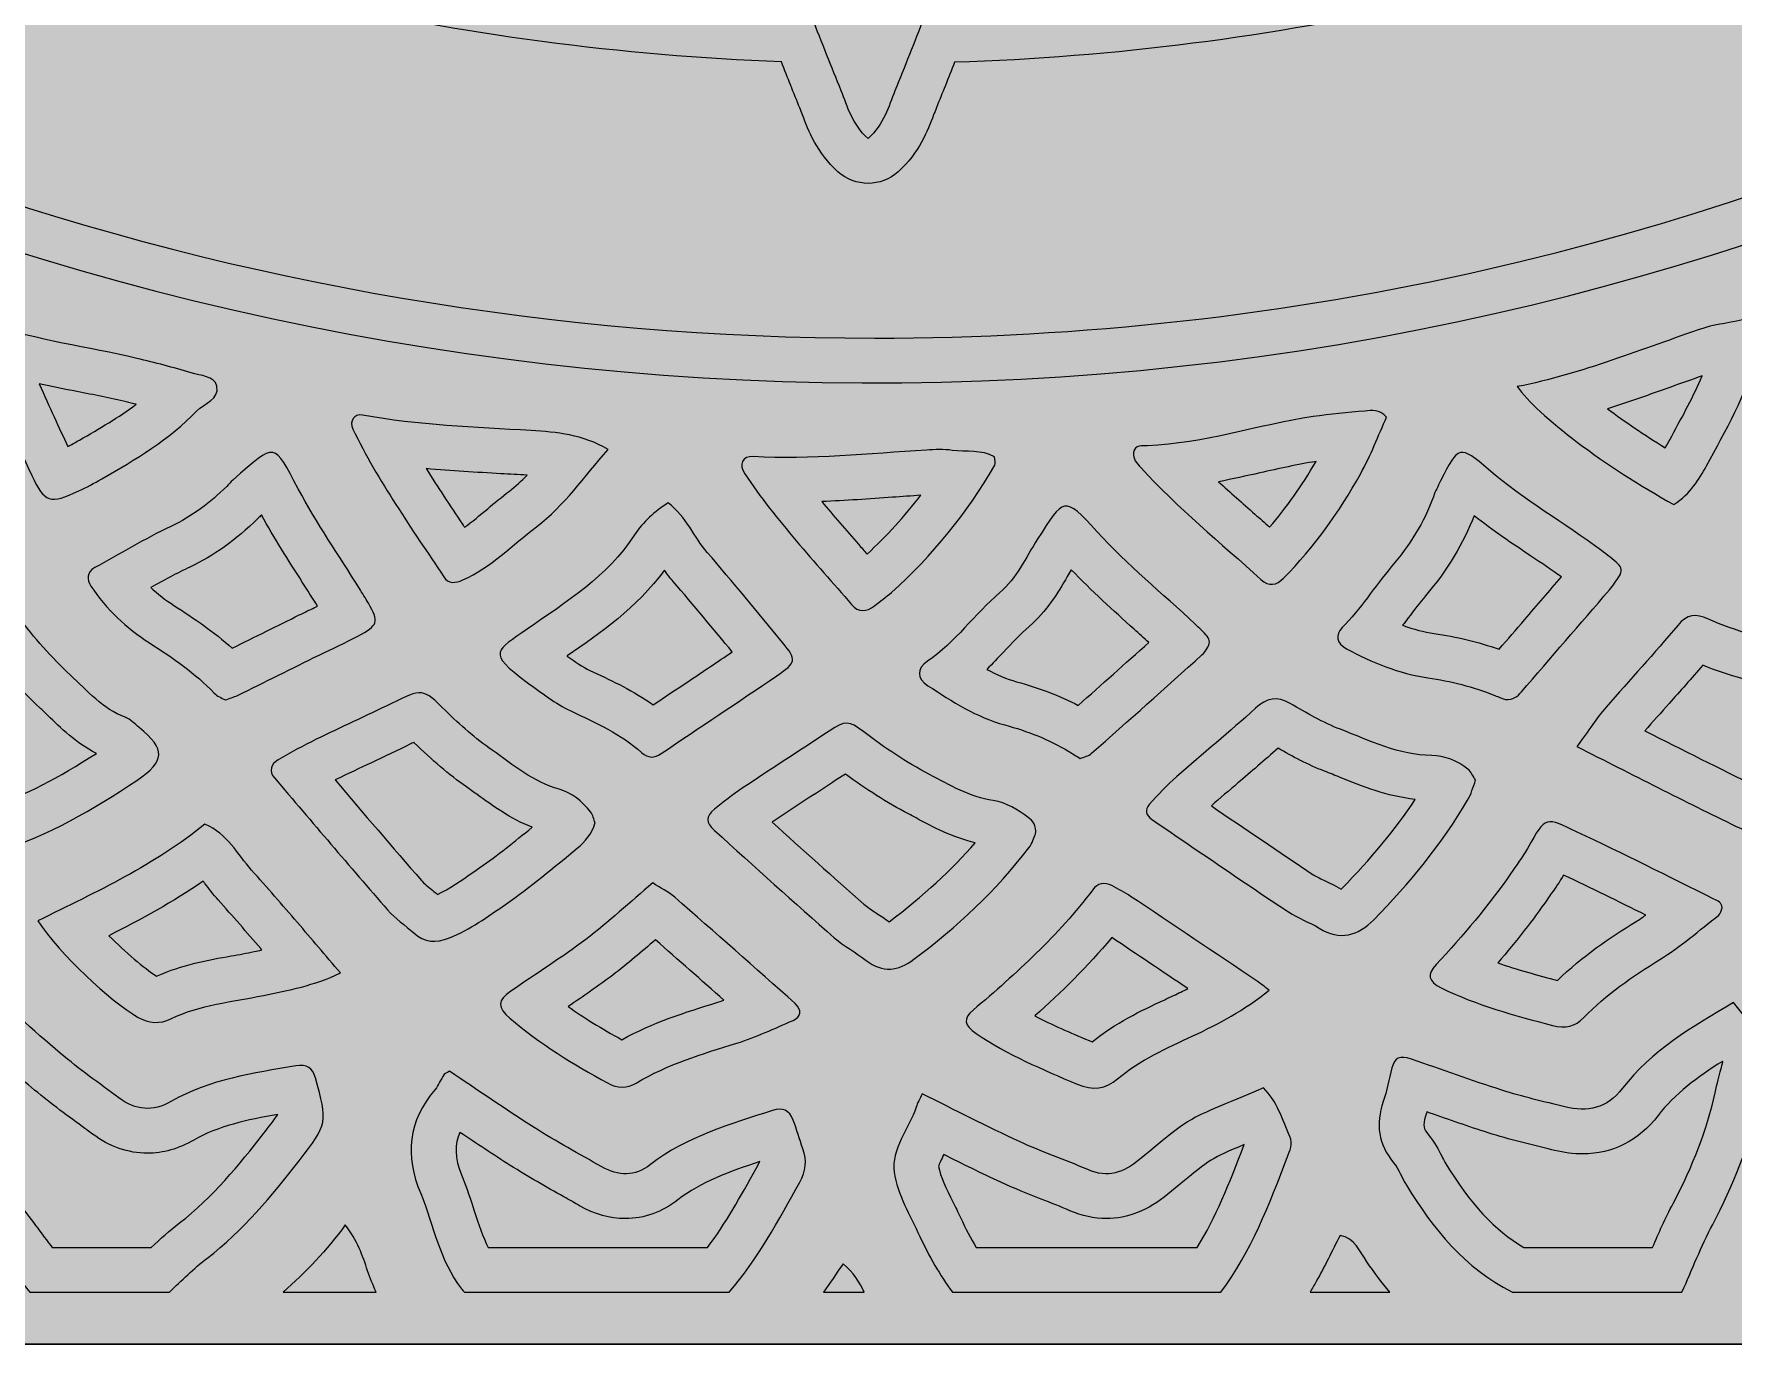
# Model space of a CAD drawing. Extents: x 140 to 2861, y -2860 to -140.
# Drawn here: x 1202 to 1809, y -2860 to -2392 of the extents above; entities that cross this region are included whole.
import ezdxf

# ---------------------------------------------------------------- set-up
doc = ezdxf.new("R2010")
doc.units = 0
doc.header["$MEASUREMENT"] = 0
doc.layers.add('Layer 1', color=7, linetype='Continuous')

# ---------------------------------------------------------------- blocks, each defined once
blk = doc.blocks.new('block 3')
at = {"layer": 'Layer 1', "lineweight": 0}
blk.add_lwpolyline([(140.32, -139.6), (140.32, -2859.85), (2860.58, -2859.85), (2860.58, -139.6), (140.32, -139.6)], dxfattribs=at)
for points, knots in [([(1721.31, -2475.94), (1650.1, -2492.19), (1576.59, -2500.42), (1502.82, -2500.42), (1275.74, -2500.42), (1053.46, -2423.1), (876.93, -2282.7), (747.66, -2179.87), (646.42, -2042.83), (583.05, -1885.2), (585.7, -1885.24), (588.33, -1885.26), (590.95, -1885.26), (617.95, -1885.26), (644.51, -1883.12), (669.9, -1878.88), (675.18, -1878.01), (680.42, -1877.09), (685.59, -1876.14), (692.52, -1891.82), (699.86, -1907.26), (707.5, -1922.18), (707.63, -1922.44), (707.76, -1922.7), (707.9, -1922.96), (699.09, -1938.69), (698.57, -1955.99), (706.48, -1973.45), (718.93, -2001.08), (733.65, -2027.64), (747.71, -2052.23), (767.43, -2086.76), (788.67, -2119.44), (814.5, -2157.91), (821.77, -2168.68), (829.03, -2179.4), (836.3, -2190.13), (839.34, -2194.61), (844.35, -2197.16), (849.55, -2197.16), (851.2, -2197.16), (852.87, -2196.9), (854.5, -2196.37), (861.28, -2194.17), (865.78, -2187.74), (865.54, -2180.62), (865.06, -2166.24), (861.95, -2153.6), (859.29, -2144.17), (857.96, -2139.46), (856.57, -2134.72), (855.14, -2129.94), (881.3, -2157.11), (909.28, -2182.57), (938.82, -2206.07), (956.91, -2220.45), (975.89, -2234.36), (995.3, -2247.44), (1002.96, -2261.61), (1012.87, -2279.29), (1024.11, -2296.31), (1024.37, -2296.71), (1024.64, -2297.12), (1024.9, -2297.53), (1028.35, -2302.86), (1033.56, -2310.91), (1045.09, -2315.48), (1047, -2316.24), (1049.01, -2316.61), (1050.99, -2316.61), (1054.94, -2316.61), (1058.83, -2315.15), (1061.84, -2312.37), (1066.36, -2308.2), (1068.09, -2301.8), (1066.29, -2295.92), (1065.62, -2293.73), (1064.97, -2291.62), (1064.34, -2289.57), (1079.4, -2297.86), (1094.69, -2305.72), (1110.06, -2313.08), (1170.4, -2341.94), (1234.14, -2364.18), (1299.51, -2379.2), (1355.25, -2392.01), (1412.38, -2399.57), (1469.48, -2401.7), (1471.75, -2407.46), (1473.91, -2412.89), (1476.03, -2418.12), (1476.38, -2418.96), (1476.7, -2419.83), (1477.04, -2420.7), (1479.19, -2426.37), (1482.15, -2434.14), (1489.71, -2440.99), (1492.76, -2443.75), (1496.61, -2445.13), (1500.45, -2445.13), (1504.3, -2445.13), (1508.14, -2443.75), (1511.19, -2440.99), (1518.76, -2434.14), (1521.71, -2426.37), (1523.87, -2420.7), (1524.2, -2419.83), (1524.52, -2418.96), (1524.89, -2418.08), (1526.97, -2412.93), (1529.11, -2407.57), (1531.36, -2401.87), (1588.39, -2400.06), (1645.11, -2392.79), (1700.1, -2380.25), (1760.8, -2366.4), (1820.45, -2345.97), (1877.38, -2319.51), (1897.35, -2310.23), (1917.18, -2300.1), (1936.67, -2289.24), (1936, -2291.39), (1935.32, -2293.61), (1934.61, -2295.92), (1932.81, -2301.8), (1934.54, -2308.2), (1939.06, -2312.37), (1942.07, -2315.15), (1945.96, -2316.61), (1949.91, -2316.61), (1951.9, -2316.61), (1953.9, -2316.24), (1955.81, -2315.48), (1967.34, -2310.91), (1972.55, -2302.85), (1976, -2297.53), (1976.27, -2297.12), (1976.53, -2296.71), (1976.79, -2296.32), (1988.21, -2279.02), (1998.02, -2261.51), (2006.23, -2246.28), (2016.71, -2239.15), (2026.97, -2231.86), (2036.76, -2224.59), (2075.52, -2195.82), (2112.12, -2163.88), (2145.94, -2129.35), (2144.44, -2134.33), (2143, -2139.28), (2141.6, -2144.19), (2138.95, -2153.59), (2135.84, -2166.23), (2135.36, -2180.62), (2135.13, -2187.74), (2139.63, -2194.17), (2146.41, -2196.37), (2148.04, -2196.9), (2149.71, -2197.16), (2151.35, -2197.16), (2156.56, -2197.16), (2161.57, -2194.61), (2164.6, -2190.13), (2164.6, -2190.13), (2165.47, -2188.85), (2165.47, -2188.85), (2172.45, -2178.55), (2179.42, -2168.25), (2186.42, -2157.88), (2212.24, -2119.44), (2233.47, -2086.76), (2253.19, -2052.24), (2267.25, -2027.64), (2281.97, -2001.08), (2294.41, -1973.48), (2301.54, -1957.75), (2301.81, -1942.06), (2295.31, -1927.57), (2304.32, -1911.02), (2312.84, -1894.12), (2320.75, -1877.12), (2324.15, -1877.72), (2327.57, -1878.31), (2331, -1878.88), (2356.39, -1883.12), (2382.96, -1885.26), (2409.96, -1885.26), (2414.72, -1885.26), (2419.54, -1885.19), (2424.4, -1885.06), (2407.98, -1923.97), (2388.93, -1962.09), (2367.62, -1998.67), (2226.81, -2240.41), (1991.24, -2414.37), (1721.31, -2475.94)], [0, 0, 0, 0, 1, 1, 1, 2, 2, 2, 3, 3, 3, 4, 4, 4, 5, 5, 5, 6, 6, 6, 7, 7, 7, 8, 8, 8, 9, 9, 9, 10, 10, 10, 11, 11, 11, 12, 12, 12, 13, 13, 13, 14, 14, 14, 15, 15, 15, 16, 16, 16, 17, 17, 17, 18, 18, 18, 19, 19, 19, 20, 20, 20, 21, 21, 21, 22, 22, 22, 23, 23, 23, 24, 24, 24, 25, 25, 25, 26, 26, 26, 27, 27, 27, 28, 28, 28, 29, 29, 29, 30, 30, 30, 31, 31, 31, 32, 32, 32, 33, 33, 33, 34, 34, 34, 35, 35, 35, 36, 36, 36, 37, 37, 37, 38, 38, 38, 39, 39, 39, 40, 40, 40, 41, 41, 41, 42, 42, 42, 43, 43, 43, 44, 44, 44, 45, 45, 45, 46, 46, 46, 47, 47, 47, 48, 48, 48, 49, 49, 49, 50, 50, 50, 51, 51, 51, 52, 52, 52, 53, 53, 53, 54, 54, 54, 55, 55, 55, 56, 56, 56, 57, 57, 57, 58, 58, 58, 59, 59, 59, 60, 60, 60, 61, 61, 61, 62, 62, 62, 63, 63, 63, 64, 64, 64, 65, 65, 65, 65]), ([(1217.8, -2519.5), (1223.95, -2520.71), (1229.75, -2521.85), (1235.51, -2523.22), (1236.61, -2523.48), (1237.79, -2523.77), (1239.02, -2524.07), (1232.77, -2528.7), (1225.86, -2532.78), (1218.77, -2536.83), (1217.17, -2537.75), (1215.78, -2538.51), (1214.53, -2539.16), (1211.35, -2532.34), (1208.05, -2525.08), (1204.34, -2516.77), (1208.86, -2517.75), (1213.36, -2518.63), (1217.8, -2519.5)], [0, 0, 0, 0, 1, 1, 1, 2, 2, 2, 3, 3, 3, 4, 4, 4, 5, 5, 5, 6, 6, 6, 6]), ([(1798.43, -2513.93), (1795.38, -2521.09), (1791.54, -2528.13), (1787.56, -2535.43), (1787.56, -2535.43), (1785.92, -2538.42), (1785.92, -2538.42), (1785.7, -2538.84), (1785.48, -2539.23), (1785.27, -2539.61), (1777.77, -2535), (1770.71, -2530.2), (1764.65, -2525.7), (1772.33, -2523.22), (1779.84, -2520.54), (1787.24, -2517.9), (1790.92, -2516.58), (1794.68, -2515.24), (1798.43, -2513.93)], [0, 0, 0, 0, 1, 1, 1, 2, 2, 2, 3, 3, 3, 4, 4, 4, 5, 5, 5, 6, 6, 6, 6]), ([(1378.63, -2549.4), (1376.59, -2551.5), (1374.51, -2553.42), (1372.33, -2555.08), (1369.59, -2557.17), (1367.04, -2559.31), (1364.57, -2561.37), (1361.75, -2563.73), (1359.01, -2566.02), (1356.28, -2567.99), (1356.05, -2567.65), (1355.82, -2567.3), (1355.59, -2566.96), (1351.08, -2560.21), (1346.7, -2553.66), (1342.6, -2547.07), (1351.61, -2547.88), (1360.54, -2548.37), (1369.31, -2548.86), (1372.42, -2549.04), (1375.52, -2549.21), (1378.63, -2549.4)], [0, 0, 0, 0, 1, 1, 1, 2, 2, 2, 3, 3, 3, 4, 4, 4, 5, 5, 5, 6, 6, 6, 7, 7, 7, 7]), ([(1640.38, -2548.59), (1647.32, -2547.03), (1653.91, -2545.56), (1660.48, -2544.51), (1655.37, -2553.27), (1649.9, -2561.04), (1643.92, -2567.99), (1642.14, -2566.4), (1640.37, -2564.83), (1638.61, -2563.29), (1634.2, -2559.38), (1629.88, -2555.56), (1625.7, -2551.73), (1630.68, -2550.76), (1635.56, -2549.67), (1640.38, -2548.59)], [0, 0, 0, 0, 1, 1, 1, 2, 2, 2, 3, 3, 3, 4, 4, 4, 5, 5, 5, 5]), ([(1519.28, -2556.59), (1513.48, -2564.11), (1507.06, -2571.13), (1500.09, -2577.59), (1499.06, -2576.42), (1498.05, -2575.25), (1497.04, -2574.1), (1492.52, -2568.93), (1488.12, -2563.9), (1483.91, -2558.83), (1492.46, -2558.5), (1500.91, -2557.89), (1509.16, -2557.3), (1512.54, -2557.05), (1515.91, -2556.81), (1519.28, -2556.59)], [0, 0, 0, 0, 1, 1, 1, 2, 2, 2, 3, 3, 3, 4, 4, 4, 5, 5, 5, 5]), ([(1252.44, -2595.92), (1249.42, -2593.96), (1246.66, -2591.84), (1244.17, -2589.56), (1248.91, -2586.91), (1253.51, -2584.42), (1258.18, -2582.23), (1266.69, -2578.23), (1274.41, -2572.71), (1282.5, -2564.86), (1282.92, -2564.45), (1283.33, -2564.03), (1283.73, -2563.6), (1288.32, -2571.96), (1293.4, -2579.89), (1298.34, -2587.58), (1300.15, -2590.41), (1302.01, -2593.31), (1303.81, -2596.18), (1303.45, -2596.35), (1303.1, -2596.52), (1302.74, -2596.69), (1300.9, -2597.57), (1299.07, -2598.44), (1297.26, -2599.34), (1293.33, -2601.27), (1289.41, -2603.22), (1285.49, -2605.16), (1281.42, -2607.17), (1277.35, -2609.19), (1273.27, -2611.2), (1266.7, -2605.28), (1259.66, -2600.57), (1252.44, -2595.92)], [0, 0, 0, 0, 1, 1, 1, 2, 2, 2, 3, 3, 3, 4, 4, 4, 5, 5, 5, 6, 6, 6, 7, 7, 7, 8, 8, 8, 9, 9, 9, 10, 10, 10, 11, 11, 11, 11]), ([(1725.89, -2611.6), (1718.45, -2608.97), (1710.65, -2607.07), (1702.65, -2605.94), (1699.08, -2605.43), (1695.38, -2604.48), (1691.43, -2603.03), (1692.1, -2602.15), (1692.77, -2601.28), (1693.42, -2600.41), (1695.55, -2597.61), (1697.56, -2594.95), (1699.62, -2592.5), (1707.53, -2583.12), (1713.2, -2573.74), (1716.95, -2563.88), (1723.64, -2569.17), (1730.55, -2573.81), (1737.28, -2578.32), (1741.05, -2580.84), (1744.68, -2583.27), (1748.18, -2585.76), (1743.8, -2590.85), (1739.41, -2595.94), (1735.01, -2601.03), (1731.97, -2604.55), (1728.93, -2608.07), (1725.89, -2611.6)], [0, 0, 0, 0, 1, 1, 1, 2, 2, 2, 3, 3, 3, 4, 4, 4, 5, 5, 5, 6, 6, 6, 7, 7, 7, 8, 8, 8, 9, 9, 9, 9]), ([(1402.41, -2619.78), (1402.41, -2619.78), (1401.11, -2619.16), (1401.11, -2619.16), (1398.52, -2617.94), (1395.78, -2616.09), (1392.92, -2614.03), (1392.95, -2614.01), (1392.97, -2614), (1392.99, -2613.98), (1404.68, -2605.91), (1417.79, -2596.86), (1427.71, -2583.37), (1428.66, -2584.71), (1429.7, -2586.08), (1430.87, -2587.44), (1438.14, -2595.89), (1445.34, -2604.55), (1451.92, -2612.53), (1446.71, -2616.04), (1441.48, -2619.55), (1436.37, -2622.97), (1432.16, -2625.8), (1427.94, -2628.62), (1423.73, -2631.45), (1416.66, -2626.49), (1409.19, -2622.97), (1402.41, -2619.78)], [0, 0, 0, 0, 1, 1, 1, 2, 2, 2, 3, 3, 3, 4, 4, 4, 5, 5, 5, 6, 6, 6, 7, 7, 7, 8, 8, 8, 9, 9, 9, 9]), ([(1548.68, -2612.73), (1551.87, -2609.35), (1554.88, -2606.15), (1558, -2603.47), (1564.37, -2598.01), (1568.2, -2591.44), (1571.59, -2585.64), (1572.09, -2584.78), (1572.57, -2583.95), (1573.05, -2583.16), (1580.3, -2590.77), (1588.02, -2597.7), (1595.52, -2604.44), (1597.25, -2605.99), (1599, -2607.56), (1600.75, -2609.15), (1592.26, -2616.75), (1583.87, -2624.25), (1575.52, -2631.66), (1568.87, -2628.19), (1561.63, -2625.41), (1553.53, -2623.21), (1549.92, -2622.23), (1546.43, -2620.71), (1542.85, -2618.78), (1544.91, -2616.72), (1546.84, -2614.68), (1548.68, -2612.73)], [0, 0, 0, 0, 1, 1, 1, 2, 2, 2, 3, 3, 3, 4, 4, 4, 5, 5, 5, 6, 6, 6, 7, 7, 7, 8, 8, 8, 9, 9, 9, 9]), ([(1179.1, -2615.25), (1181.61, -2614.47), (1184.11, -2613.69), (1186.61, -2612.9), (1191.96, -2619.74), (1197.86, -2626.18), (1204.55, -2632.49), (1205.52, -2633.4), (1206.47, -2634.33), (1207.42, -2635.26), (1211.94, -2639.68), (1217.39, -2645), (1224.78, -2648.81), (1211.09, -2657.65), (1199.36, -2663.63), (1187.69, -2667.75), (1187.49, -2667.54), (1187.29, -2667.34), (1187.1, -2667.14), (1185.64, -2665.64), (1184.26, -2664.23), (1183.58, -2663.21), (1181.13, -2659.53), (1178.66, -2655.87), (1176.19, -2652.21), (1169.65, -2642.49), (1162.95, -2632.55), (1156.69, -2622.41), (1164.1, -2619.94), (1171.72, -2617.56), (1179.1, -2615.25)], [0, 0, 0, 0, 1, 1, 1, 2, 2, 2, 3, 3, 3, 4, 4, 4, 5, 5, 5, 6, 6, 6, 7, 7, 7, 8, 8, 8, 9, 9, 9, 10, 10, 10, 10]), ([(1786.6, -2631), (1790.56, -2626.57), (1794.63, -2622.03), (1798.62, -2617.34), (1808.05, -2621.12), (1817.55, -2623.49), (1827.91, -2625.92), (1828.88, -2626.15), (1829.85, -2626.39), (1830.81, -2626.64), (1835.42, -2627.8), (1840.64, -2629.13), (1846.7, -2629.13), (1847.74, -2629.13), (1848.77, -2629.09), (1849.8, -2629), (1844.9, -2638.78), (1838.68, -2649), (1830.86, -2660.13), (1830.11, -2661.19), (1828.99, -2662.42), (1827.75, -2663.73), (1827.14, -2663.56), (1826.54, -2663.39), (1825.95, -2663.23), (1822.76, -2662.36), (1819.75, -2661.54), (1817.59, -2660.49), (1804.53, -2654.17), (1791.61, -2647.64), (1777.98, -2640.74), (1780.82, -2637.47), (1783.75, -2634.19), (1786.6, -2631)], [0, 0, 0, 0, 1, 1, 1, 2, 2, 2, 3, 3, 3, 4, 4, 4, 5, 5, 5, 6, 6, 6, 7, 7, 7, 8, 8, 8, 9, 9, 9, 10, 10, 10, 11, 11, 11, 11]), ([(1310.37, -2658.15), (1314.53, -2656.12), (1318.84, -2654.09), (1323.01, -2652.13), (1327.59, -2649.97), (1332.33, -2647.75), (1337.02, -2645.44), (1337.02, -2645.44), (1337.92, -2644.99), (1338.2, -2644.86), (1338.24, -2644.9), (1338.28, -2644.94), (1338.32, -2644.98), (1344.66, -2651.25), (1350.76, -2656.41), (1356.96, -2660.75), (1358.27, -2661.67), (1359.56, -2662.61), (1360.85, -2663.55), (1366.44, -2667.61), (1372.65, -2672.12), (1380.43, -2675.22), (1374.13, -2680.37), (1368.09, -2685.23), (1361.77, -2689.61), (1361.77, -2689.61), (1359.67, -2691.07), (1359.67, -2691.07), (1355.18, -2694.21), (1350.91, -2697.19), (1346.61, -2699.17), (1346.03, -2698.68), (1345.46, -2698.23), (1344.93, -2697.79), (1343.3, -2696.47), (1341.76, -2695.22), (1340.9, -2694.24), (1330.53, -2682.33), (1320.18, -2670.23), (1310.03, -2658.31), (1310.15, -2658.26), (1310.26, -2658.2), (1310.37, -2658.15)], [0, 0, 0, 0, 1, 1, 1, 2, 2, 2, 3, 3, 3, 4, 4, 4, 5, 5, 5, 6, 6, 6, 7, 7, 7, 8, 8, 8, 9, 9, 9, 10, 10, 10, 11, 11, 11, 12, 12, 12, 13, 13, 13, 14, 14, 14, 14]), ([(1632.6, -2659.37), (1637.31, -2655.35), (1642.16, -2651.22), (1646.92, -2646.95), (1652.09, -2649.91), (1657.47, -2652.85), (1663.51, -2655.16), (1665.39, -2655.87), (1667.25, -2656.63), (1669.11, -2657.38), (1676.99, -2660.58), (1685.76, -2664.14), (1695.93, -2665.24), (1688.71, -2676.08), (1680.09, -2686.52), (1669.77, -2696.97), (1669.77, -2696.97), (1669.44, -2697.3), (1669.44, -2697.3), (1667.25, -2695.99), (1665.15, -2695), (1663.29, -2694.12), (1661.78, -2693.4), (1660.34, -2692.72), (1659.49, -2692.15), (1647.3, -2684.02), (1635.01, -2675.67), (1623.09, -2667.54), (1626.23, -2664.8), (1629.46, -2662.04), (1632.6, -2659.37)], [0, 0, 0, 0, 1, 1, 1, 2, 2, 2, 3, 3, 3, 4, 4, 4, 5, 5, 5, 6, 6, 6, 7, 7, 7, 8, 8, 8, 9, 9, 9, 10, 10, 10, 10]), ([(1466.17, -2673.39), (1473.79, -2668.32), (1481.57, -2663.24), (1489.11, -2658.31), (1489.11, -2658.31), (1492.34, -2656.2), (1492.34, -2656.2), (1499.75, -2661.69), (1507.17, -2666.37), (1514.91, -2670.46), (1515.81, -2670.93), (1516.7, -2671.41), (1517.59, -2671.89), (1523.7, -2675.17), (1530.5, -2678.83), (1538.76, -2680.74), (1530.36, -2690.43), (1520.23, -2699.73), (1508.03, -2708.96), (1506.43, -2707.8), (1504.87, -2706.78), (1503.45, -2705.86), (1501.69, -2704.71), (1500.03, -2703.63), (1498.95, -2702.69), (1488, -2693.05), (1476.99, -2683.16), (1466.17, -2673.39)], [0, 0, 0, 0, 1, 1, 1, 2, 2, 2, 3, 3, 3, 4, 4, 4, 5, 5, 5, 6, 6, 6, 7, 7, 7, 8, 8, 8, 9, 9, 9, 9]), ([(1281.09, -2719.64), (1278.48, -2720.19), (1275.8, -2720.67), (1272.95, -2721.17), (1264.71, -2722.63), (1255.44, -2724.27), (1246.27, -2728.39), (1241.69, -2725.41), (1235.22, -2719.91), (1229.26, -2713.94), (1240.74, -2708.14), (1252.16, -2701.9), (1262.94, -2694.49), (1263.16, -2694.78), (1263.39, -2695.07), (1263.62, -2695.38), (1264.99, -2697.16), (1266.53, -2699.18), (1268.32, -2701.18), (1273.42, -2706.87), (1278.54, -2712.82), (1283.5, -2718.56), (1283.5, -2718.56), (1283.91, -2719.05), (1283.91, -2719.05), (1282.97, -2719.24), (1282.03, -2719.44), (1281.09, -2719.64)], [0, 0, 0, 0, 1, 1, 1, 2, 2, 2, 3, 3, 3, 4, 4, 4, 5, 5, 5, 6, 6, 6, 7, 7, 7, 8, 8, 8, 9, 9, 9, 9]), ([(1743.16, -2700.87), (1743.64, -2700.16), (1744.13, -2699.46), (1744.63, -2698.76), (1746, -2696.83), (1747.51, -2694.68), (1748.95, -2692.31), (1758.76, -2696.89), (1768.65, -2701.8), (1778.29, -2706.61), (1777.13, -2707.41), (1775.98, -2708.18), (1774.81, -2708.9), (1765.46, -2714.7), (1755.65, -2721.26), (1746.77, -2729.94), (1739.64, -2728.06), (1732.42, -2726.1), (1725.43, -2723.66), (1732.17, -2715.84), (1738.03, -2708.31), (1743.16, -2700.87)], [0, 0, 0, 0, 1, 1, 1, 2, 2, 2, 3, 3, 3, 4, 4, 4, 5, 5, 5, 6, 6, 6, 7, 7, 7, 7]), ([(1446.38, -2737.83), (1435.18, -2741.32), (1423.63, -2744.91), (1412.47, -2751.13), (1405.23, -2747.12), (1398.92, -2743.23), (1393.28, -2739.27), (1398.59, -2735.7), (1404, -2732.01), (1409.28, -2728), (1414.59, -2723.96), (1419.62, -2719.66), (1424.5, -2715.43), (1432.67, -2722.58), (1440.87, -2729.83), (1448.97, -2737.03), (1448.91, -2737.04), (1446.38, -2737.83), (1446.38, -2737.83)], [0, 0, 0, 0, 1, 1, 1, 2, 2, 2, 3, 3, 3, 4, 4, 4, 5, 5, 5, 6, 6, 6, 6]), ([(1609.6, -2735.33), (1608.54, -2735.83), (1607.49, -2736.32), (1606.43, -2736.82), (1597.8, -2740.87), (1588.89, -2745.05), (1580.47, -2751.88), (1580.47, -2751.88), (1579.38, -2751.42), (1579.38, -2751.42), (1572.64, -2748.54), (1566.13, -2745.76), (1559.99, -2742.63), (1569.44, -2734.2), (1578.87, -2725.02), (1587.54, -2714.64), (1596.58, -2720.69), (1605.69, -2726.81), (1614.69, -2732.86), (1612.98, -2733.71), (1611.28, -2734.53), (1609.6, -2735.33)], [0, 0, 0, 0, 1, 1, 1, 2, 2, 2, 3, 3, 3, 4, 4, 4, 5, 5, 5, 6, 6, 6, 7, 7, 7, 7]), ([(1208.96, -2825.35), (1208.8, -2825.13), (1208.64, -2824.91), (1208.47, -2824.7), (1204.41, -2819.25), (1200.21, -2813.61), (1195.87, -2808.1), (1190.68, -2801.51), (1187.51, -2793.21), (1185.59, -2781.18), (1184.79, -2776.15), (1184.04, -2771.92), (1183.44, -2768.52), (1182.63, -2763.95), (1181.79, -2759.23), (1181.79, -2757.45), (1182.28, -2756.63), (1183.43, -2755.16), (1184.84, -2753.46), (1190.28, -2758.36), (1195.86, -2763.34), (1201.56, -2768.16), (1207.52, -2773.2), (1213.71, -2777.74), (1219.69, -2782.12), (1220.92, -2783.02), (1222.14, -2783.91), (1223.36, -2784.81), (1229.53, -2789.36), (1236.13, -2791.67), (1242.96, -2791.67), (1248.58, -2791.67), (1254.18, -2790.09), (1259.59, -2786.97), (1268.27, -2781.97), (1278.6, -2779.74), (1289.61, -2777.79), (1288.51, -2779.52), (1286.04, -2782.69), (1284.6, -2784.53), (1275.8, -2795.79), (1266.23, -2807.54), (1254.51, -2816.57), (1250.91, -2819.35), (1247.65, -2822.25), (1244.37, -2825.35), (1244.37, -2825.35), (1208.96, -2825.35), (1208.96, -2825.35)], [0, 0, 0, 0, 1, 1, 1, 2, 2, 2, 3, 3, 3, 4, 4, 4, 5, 5, 5, 6, 6, 6, 7, 7, 7, 8, 8, 8, 9, 9, 9, 10, 10, 10, 11, 11, 11, 12, 12, 12, 13, 13, 13, 14, 14, 14, 15, 15, 15, 16, 16, 16, 16]), ([(1780.71, -2825.35), (1780.71, -2825.35), (1734.76, -2825.35), (1734.76, -2825.35), (1724.24, -2819.24), (1715.64, -2809.91), (1706.5, -2794.81), (1706.19, -2794.31), (1705.8, -2793.55), (1705.39, -2792.74), (1704.25, -2790.52), (1702.83, -2787.76), (1700.56, -2784.97), (1699.05, -2783.1), (1698.46, -2781.85), (1699.64, -2778.43), (1699.81, -2777.93), (1699.97, -2777.43), (1700.12, -2776.94), (1700.49, -2777.07), (1700.85, -2777.2), (1701.22, -2777.32), (1707.97, -2779.69), (1714.96, -2782.14), (1722.01, -2784.38), (1729.66, -2786.81), (1737.33, -2788.65), (1744.75, -2790.43), (1744.75, -2790.43), (1745.64, -2790.65), (1745.64, -2790.65), (1749.19, -2791.5), (1752.49, -2791.92), (1755.72, -2791.92), (1766.44, -2791.92), (1775.76, -2787.18), (1782.67, -2778.21), (1788.65, -2770.46), (1796.74, -2764.46), (1805.72, -2758.84), (1805.76, -2758.9), (1805.79, -2758.95), (1805.83, -2759), (1805.62, -2759.83), (1805.35, -2760.86), (1805.11, -2761.76), (1804.53, -2763.96), (1803.8, -2766.7), (1803.03, -2770.14), (1800.08, -2783.27), (1795.18, -2796.17), (1788.06, -2809.59), (1785.26, -2814.86), (1782.93, -2820.17), (1780.71, -2825.35)], [0, 0, 0, 0, 1, 1, 1, 2, 2, 2, 3, 3, 3, 4, 4, 4, 5, 5, 5, 6, 6, 6, 7, 7, 7, 8, 8, 8, 9, 9, 9, 10, 10, 10, 11, 11, 11, 12, 12, 12, 13, 13, 13, 14, 14, 14, 15, 15, 15, 16, 16, 16, 17, 17, 17, 18, 18, 18, 18]), ([(1364.75, -2825.35), (1362.83, -2821.56), (1361.38, -2817.11), (1359.77, -2812.21), (1358.48, -2808.25), (1357.14, -2804.16), (1355.41, -2799.99), (1352.55, -2793.1), (1352.75, -2788.3), (1354.66, -2784.21), (1360.51, -2788.16), (1366.52, -2792.17), (1372.65, -2796.06), (1379, -2800.07), (1385.47, -2803.72), (1391.74, -2807.25), (1393.63, -2808.32), (1395.52, -2809.38), (1397.41, -2810.45), (1402.75, -2813.5), (1408.26, -2815.04), (1413.77, -2815.04), (1420.44, -2815.04), (1426.93, -2812.73), (1432.54, -2808.34), (1440.71, -2801.96), (1450.92, -2798.25), (1461.83, -2794.67), (1461.83, -2794.67), (1461.83, -2794.67), (1461.83, -2794.68), (1461.83, -2794.68), (1460.46, -2797.15), (1460.46, -2797.15), (1454.87, -2807.22), (1449.53, -2816.84), (1443.14, -2825.35), (1443.14, -2825.35), (1364.75, -2825.35), (1364.75, -2825.35)], [0, 0, 0, 0, 1, 1, 1, 2, 2, 2, 3, 3, 3, 4, 4, 4, 5, 5, 5, 6, 6, 6, 7, 7, 7, 8, 8, 8, 9, 9, 9, 10, 10, 10, 11, 11, 11, 12, 12, 12, 13, 13, 13, 13]), ([(1539.13, -2825.35), (1537.12, -2822.07), (1535.25, -2818.54), (1533.48, -2814.69), (1532.58, -2812.75), (1531.66, -2810.88), (1530.76, -2809.08), (1528.44, -2804.38), (1526.24, -2799.94), (1525.67, -2796.42), (1525.83, -2795.56), (1526.65, -2793.79), (1527.47, -2792.15), (1534.14, -2795.48), (1540.98, -2798.85), (1547.85, -2802.03), (1552.73, -2804.29), (1557.61, -2806.2), (1562.32, -2808.04), (1565.9, -2809.45), (1569.28, -2810.77), (1572.57, -2812.21), (1576.87, -2814.08), (1581.24, -2815.03), (1585.57, -2815.03), (1593.22, -2815.03), (1600.43, -2812.17), (1607.59, -2806.28), (1607.59, -2806.28), (1611.47, -2803.09), (1611.47, -2803.09), (1622.79, -2793.76), (1623.09, -2793.5), (1634.8, -2788.6), (1629.47, -2802.69), (1624.62, -2814.74), (1618.05, -2825.35), (1618.05, -2825.35), (1539.13, -2825.35), (1539.13, -2825.35)], [0, 0, 0, 0, 1, 1, 1, 2, 2, 2, 3, 3, 3, 4, 4, 4, 5, 5, 5, 6, 6, 6, 7, 7, 7, 8, 8, 8, 9, 9, 9, 10, 10, 10, 11, 11, 11, 12, 12, 12, 13, 13, 13, 13])]:
    blk.add_open_spline(points, degree=3, knots=knots, dxfattribs=at)
blk = doc.blocks.new('block 5')
at = {"layer": 'Layer 1', "lineweight": 0}
blk.add_lwpolyline([(140.32, -139.6), (140.32, -2859.85), (2860.58, -2859.85), (2860.58, -139.6), (140.32, -139.6)], dxfattribs=at)
for points, knots in [([(1724.87, -2491.54), (1425.79, -2559.76), (1106.27, -2485.55), (866.98, -2295.22), (723.83, -2181.37), (620.75, -2032.29), (559.33, -1868.3), (558.6, -1868.26), (557.87, -1868.21), (557.15, -1868.16), (593.85, -1870.51), (630.65, -1869.2), (667.27, -1863.1), (676.61, -1861.55), (685.91, -1859.87), (695.17, -1858.03), (703.39, -1877.35), (712.25, -1896.33), (721.74, -1914.89), (723.29, -1917.93), (724.87, -1920.95), (726.45, -1923.96), (726.14, -1924.37), (725.83, -1924.78), (725.52, -1925.19), (715.76, -1938.14), (714.42, -1952.2), (721.07, -1966.88), (733.05, -1993.47), (747.15, -2019.02), (761.6, -2044.3), (782.08, -2080.15), (804.75, -2114.69), (827.76, -2148.96), (835.02, -2159.72), (842.29, -2170.44), (849.55, -2181.16), (849.16, -2169.67), (846.86, -2159.03), (843.9, -2148.54), (835.32, -2118.29), (825.31, -2088.56), (814.42, -2059.15), (853.93, -2108.88), (898.82, -2153.81), (948.78, -2193.54), (967.7, -2208.6), (987.31, -2222.88), (1007.5, -2236.36), (1012.17, -2245.06), (1016.94, -2253.71), (1021.9, -2262.26), (1026.85, -2270.8), (1032.01, -2279.24), (1037.47, -2287.51), (1040.66, -2292.35), (1043.54, -2297.65), (1050.99, -2300.61), (1048.23, -2291.58), (1045.84, -2283.97), (1043.5, -2276.37), (1041.3, -2269.22), (1039.02, -2262.11), (1036.69, -2255.01), (1062.63, -2270.89), (1089.43, -2285.47), (1116.97, -2298.64), (1176.25, -2327), (1238.87, -2348.85), (1303.09, -2363.61), (1361.41, -2377.01), (1421.01, -2384.52), (1480.53, -2386.04), (1483.92, -2394.73), (1487.34, -2403.42), (1490.85, -2412.07), (1493.15, -2417.72), (1494.76, -2423.98), (1500.45, -2429.13), (1506.14, -2423.98), (1507.75, -2417.72), (1510.06, -2412.07), (1513.55, -2403.45), (1516.96, -2394.81), (1520.33, -2386.15), (1579.84, -2384.97), (1639.02, -2377.77), (1696.54, -2364.65), (1756.15, -2351.05), (1814.72, -2330.98), (1870.64, -2305), (1902.77, -2290.07), (1934.12, -2273.13), (1964.42, -2254.37), (1962.02, -2261.68), (1959.67, -2269.01), (1957.4, -2276.37), (1955.06, -2283.97), (1952.68, -2291.58), (1949.91, -2300.61), (1957.36, -2297.65), (1960.25, -2292.35), (1963.43, -2287.51), (1974.58, -2270.62), (1984.47, -2253.03), (1994, -2235.24), (2005.25, -2227.66), (2016.34, -2219.83), (2027.23, -2211.74), (2075.88, -2175.62), (2121.07, -2134.43), (2161.53, -2089.33), (2169.8, -2080.11), (2177.87, -2070.71), (2185.75, -2061.15), (2175.14, -2089.91), (2165.39, -2118.98), (2157, -2148.54), (2154.04, -2159.03), (2151.74, -2169.67), (2151.36, -2181.16), (2158.62, -2170.44), (2165.88, -2159.72), (2173.14, -2148.96), (2196.15, -2114.69), (2218.82, -2080.15), (2239.3, -2044.3), (2253.75, -2019.02), (2267.85, -1993.47), (2279.84, -1966.88), (2286.08, -1953.09), (2285.27, -1939.84), (2277.05, -1927.55), (2289.5, -1905.21), (2300.96, -1882.39), (2311.38, -1859.14), (2318.78, -1860.54), (2326.19, -1861.86), (2333.63, -1863.1), (2371.89, -1869.48), (2410.35, -1870.63), (2448.69, -1867.82), (2429.8, -1915.98), (2407.27, -1962.4), (2381.45, -2006.73), (2240.59, -2248.53), (2002, -2428.33), (1724.87, -2491.54)], [0, 0, 0, 0, 1, 1, 1, 2, 2, 2, 3, 3, 3, 4, 4, 4, 5, 5, 5, 6, 6, 6, 7, 7, 7, 8, 8, 8, 9, 9, 9, 10, 10, 10, 11, 11, 11, 12, 12, 12, 13, 13, 13, 14, 14, 14, 15, 15, 15, 16, 16, 16, 17, 17, 17, 18, 18, 18, 19, 19, 19, 20, 20, 20, 21, 21, 21, 22, 22, 22, 23, 23, 23, 24, 24, 24, 25, 25, 25, 26, 26, 26, 27, 27, 27, 28, 28, 28, 29, 29, 29, 30, 30, 30, 31, 31, 31, 32, 32, 32, 33, 33, 33, 34, 34, 34, 35, 35, 35, 36, 36, 36, 37, 37, 37, 38, 38, 38, 39, 39, 39, 40, 40, 40, 41, 41, 41, 42, 42, 42, 43, 43, 43, 44, 44, 44, 45, 45, 45, 46, 46, 46, 47, 47, 47, 48, 48, 48, 49, 49, 49, 49]), ([(1182.18, -2494.59), (1183.44, -2494.8), (1185.04, -2494.82), (1186.47, -2495.32), (1203.61, -2501.33), (1221.65, -2503.47), (1239.22, -2507.66), (1245.74, -2509.21), (1252.24, -2510.87), (1258.63, -2512.88), (1261.95, -2513.93), (1266.97, -2513.78), (1267.8, -2517.59), (1268.84, -2522.31), (1263.34, -2523.69), (1260.63, -2526.46), (1250.79, -2536.58), (1238.84, -2543.79), (1226.71, -2550.72), (1224.03, -2552.26), (1221.3, -2553.74), (1218.49, -2555.04), (1208.18, -2559.81), (1206.3, -2559.31), (1201.69, -2549.49), (1195.55, -2536.4), (1189.65, -2523.2), (1183.82, -2509.97), (1182.17, -2506.2), (1181.04, -2502.19), (1179.89, -2498.23), (1179.43, -2496.67), (1180.3, -2495.34), (1182.18, -2494.59)], [0, 0, 0, 0, 1, 1, 1, 2, 2, 2, 3, 3, 3, 4, 4, 4, 5, 5, 5, 6, 6, 6, 7, 7, 7, 8, 8, 8, 9, 9, 9, 10, 10, 10, 11, 11, 11, 11]), ([(1817.94, -2506.65), (1814.04, -2520.86), (1806.89, -2533.37), (1799.98, -2546.06), (1797.29, -2551.02), (1794.31, -2555.95), (1788.31, -2559.9), (1763.98, -2546.45), (1739.54, -2528.12), (1732.4, -2517.75), (1755.56, -2513.19), (1777.04, -2504.21), (1799.04, -2496.81), (1801.96, -2495.83), (1805.09, -2495.46), (1808.13, -2494.86), (1822.65, -2491.99), (1822.01, -2491.82), (1817.94, -2506.65)], [0, 0, 0, 0, 1, 1, 1, 2, 2, 2, 3, 3, 3, 4, 4, 4, 5, 5, 5, 6, 6, 6, 6]), ([(1316.41, -2532.91), (1315.04, -2530.06), (1316.91, -2527.39), (1319.84, -2527.93), (1339.76, -2531.61), (1359.94, -2532.23), (1380.09, -2533.46), (1389.12, -2534), (1398.52, -2534.8), (1407.6, -2540.26), (1398.95, -2549.99), (1391.93, -2560.25), (1382.03, -2567.8), (1373.42, -2574.37), (1365.8, -2582.33), (1355.67, -2586.83), (1353.05, -2588), (1350.56, -2588.33), (1348.84, -2585.72), (1337.5, -2568.45), (1325.42, -2551.61), (1316.41, -2532.91)], [0, 0, 0, 0, 1, 1, 1, 2, 2, 2, 3, 3, 3, 4, 4, 4, 5, 5, 5, 6, 6, 6, 7, 7, 7, 7]), ([(1676.34, -2548.99), (1668.79, -2562.54), (1659.83, -2575.13), (1648.88, -2586.21), (1646.36, -2588.75), (1643.65, -2589.32), (1640.81, -2586.72), (1626.37, -2573.48), (1611.11, -2561.14), (1597.86, -2546.65), (1596.49, -2545.15), (1594.94, -2543.59), (1595.3, -2541.34), (1595.77, -2538.47), (1598.39, -2538.92), (1600.22, -2538.86), (1620.46, -2538.1), (1639.66, -2531.46), (1659.49, -2528.47), (1665.59, -2527.55), (1671.76, -2526.99), (1677.91, -2526.49), (1680.33, -2526.3), (1682.99, -2525.75), (1685.72, -2528.61), (1682.73, -2535.19), (1680.03, -2542.36), (1676.34, -2548.99)], [0, 0, 0, 0, 1, 1, 1, 2, 2, 2, 3, 3, 3, 4, 4, 4, 5, 5, 5, 6, 6, 6, 7, 7, 7, 8, 8, 8, 9, 9, 9, 9]), ([(1275.21, -2628.08), (1273.85, -2628.75), (1272.35, -2629.14), (1270.8, -2629.71), (1269.46, -2628.91), (1267.9, -2628.37), (1266.89, -2627.3), (1260.1, -2620.12), (1252.07, -2614.71), (1243.77, -2609.36), (1235.61, -2604.09), (1228.27, -2597.3), (1222.77, -2589), (1221.27, -2586.73), (1221.23, -2584.04), (1224.17, -2582.43), (1233.21, -2577.46), (1242.07, -2572.12), (1251.38, -2567.74), (1259.03, -2564.15), (1265.41, -2559.16), (1271.35, -2553.39), (1272.09, -2552.67), (1272.75, -2551.86), (1273.52, -2551.17), (1289.17, -2537.13), (1288.04, -2537.8), (1296.88, -2554.29), (1303.44, -2566.53), (1311.4, -2578.03), (1318.72, -2589.86), (1319.81, -2591.61), (1320.91, -2593.36), (1321.96, -2595.14), (1325.79, -2601.72), (1325.37, -2603.2), (1318.23, -2606.9), (1313.66, -2609.28), (1308.96, -2611.41), (1304.33, -2613.69), (1294.62, -2618.48), (1284.93, -2623.31), (1275.21, -2628.08)], [0, 0, 0, 0, 1, 1, 1, 2, 2, 2, 3, 3, 3, 4, 4, 4, 5, 5, 5, 6, 6, 6, 7, 7, 7, 8, 8, 8, 9, 9, 9, 10, 10, 10, 11, 11, 11, 12, 12, 12, 13, 13, 13, 14, 14, 14, 14]), ([(1456.38, -2548.91), (1454.09, -2545.5), (1455.58, -2542.53), (1459.4, -2542.75), (1480.1, -2543.92), (1500.67, -2541.71), (1521.28, -2540.42), (1524.36, -2540.23), (1527.5, -2540.11), (1530.53, -2540.53), (1535.58, -2541.22), (1540.91, -2540.21), (1545.64, -2542.79), (1545.69, -2543.88), (1546.15, -2545.13), (1545.72, -2545.86), (1535.8, -2562.94), (1523.49, -2578.11), (1508.79, -2591.31), (1506.87, -2593.03), (1504.74, -2594.51), (1502.7, -2596.09), (1499.86, -2598.29), (1497.02, -2598.57), (1494.55, -2595.66), (1481.5, -2580.34), (1467.62, -2565.7), (1456.38, -2548.91)], [0, 0, 0, 0, 1, 1, 1, 2, 2, 2, 3, 3, 3, 4, 4, 4, 5, 5, 5, 6, 6, 6, 7, 7, 7, 8, 8, 8, 9, 9, 9, 9]), ([(1762.41, -2576.33), (1764.46, -2577.88), (1766.61, -2579.35), (1768.43, -2581.15), (1769.51, -2582.21), (1769.95, -2583.86), (1768.9, -2585.38), (1767.73, -2587.08), (1766.63, -2588.84), (1765.29, -2590.4), (1754.85, -2602.56), (1744.35, -2614.68), (1733.89, -2626.83), (1732.48, -2628.46), (1730.93, -2629.67), (1728.15, -2629.57), (1727.17, -2629.19), (1725.74, -2628.66), (1724.32, -2628.09), (1716.6, -2625.02), (1708.65, -2622.95), (1700.4, -2621.78), (1690.05, -2620.3), (1680.5, -2616.3), (1671.36, -2611.39), (1667.86, -2609.51), (1667.23, -2606.55), (1669.85, -2603.86), (1676.38, -2597.17), (1681.41, -2589.28), (1687.38, -2582.2), (1693.83, -2574.54), (1699.03, -2566.45), (1702.4, -2557.08), (1703.1, -2555.14), (1704.06, -2553.29), (1704.98, -2551.44), (1711.23, -2538.8), (1711.91, -2538.51), (1722.13, -2547.39), (1734.67, -2558.3), (1749.2, -2566.38), (1762.41, -2576.33)], [0, 0, 0, 0, 1, 1, 1, 2, 2, 2, 3, 3, 3, 4, 4, 4, 5, 5, 5, 6, 6, 6, 7, 7, 7, 8, 8, 8, 9, 9, 9, 10, 10, 10, 11, 11, 11, 12, 12, 12, 13, 13, 13, 14, 14, 14, 14]), ([(1426.53, -2648.87), (1424.01, -2650.58), (1421.83, -2650.54), (1419.61, -2648.55), (1412.15, -2641.9), (1403.22, -2637.85), (1394.28, -2633.63), (1388.72, -2631.01), (1383.72, -2627.1), (1378.7, -2623.45), (1363.79, -2612.62), (1367.84, -2612.05), (1378.72, -2604.41), (1392.62, -2594.65), (1407.37, -2585.62), (1416.99, -2570.76), (1420.03, -2566.07), (1424.32, -2562.29), (1429.03, -2559.28), (1435.67, -2564.42), (1438.28, -2571.53), (1442.99, -2577), (1452.12, -2587.6), (1461.03, -2598.39), (1469.9, -2609.21), (1475.03, -2615.47), (1474.9, -2616.26), (1467.83, -2621.08), (1454.11, -2630.42), (1440.27, -2639.57), (1426.53, -2648.87)], [0, 0, 0, 0, 1, 1, 1, 2, 2, 2, 3, 3, 3, 4, 4, 4, 5, 5, 5, 6, 6, 6, 7, 7, 7, 8, 8, 8, 9, 9, 9, 10, 10, 10, 10]), ([(1521.71, -2615.89), (1531.6, -2609.01), (1538.53, -2599.1), (1547.58, -2591.33), (1553.42, -2586.31), (1556.73, -2578.9), (1560.92, -2572.34), (1570.4, -2557.49), (1570.31, -2556.54), (1582.28, -2569.6), (1593.08, -2581.39), (1605.55, -2591.64), (1617.27, -2602.59), (1618.77, -2604), (1620.3, -2605.41), (1621.63, -2606.98), (1622.71, -2608.26), (1622.57, -2609.8), (1621.65, -2611.19), (1621.08, -2612.04), (1620.5, -2612.94), (1619.74, -2613.61), (1606.63, -2625.37), (1593.52, -2637.11), (1580.33, -2648.77), (1579.25, -2649.73), (1577.6, -2650.05), (1576.27, -2650.64), (1574.76, -2649.71), (1573.47, -2648.89), (1572.15, -2648.1), (1565.02, -2643.82), (1557.35, -2640.82), (1549.34, -2638.65), (1539.2, -2635.9), (1530.48, -2630.31), (1521.86, -2624.61), (1517.87, -2621.96), (1517.7, -2618.68), (1521.71, -2615.89)], [0, 0, 0, 0, 1, 1, 1, 2, 2, 2, 3, 3, 3, 4, 4, 4, 5, 5, 5, 6, 6, 6, 7, 7, 7, 8, 8, 8, 9, 9, 9, 10, 10, 10, 11, 11, 11, 12, 12, 12, 13, 13, 13, 13]), ([(1134.23, -2615.78), (1138.72, -2611.14), (1144.31, -2609.7), (1149.57, -2607.92), (1161.33, -2603.95), (1173.23, -2600.37), (1185.06, -2596.61), (1191.77, -2594.49), (1192.81, -2594.49), (1196.91, -2600.02), (1202.5, -2607.55), (1208.71, -2614.42), (1215.53, -2620.85), (1221.56, -2626.54), (1226.99, -2632.85), (1235.08, -2635.91), (1236.94, -2636.61), (1238.5, -2638.21), (1240.08, -2639.54), (1249.53, -2647.43), (1249.53, -2651.49), (1239.21, -2658.45), (1223.72, -2668.89), (1207.58, -2678.13), (1189.67, -2683.97), (1185.08, -2685.47), (1181.64, -2684.85), (1178.53, -2681.35), (1175.77, -2678.26), (1172.53, -2675.49), (1170.26, -2672.08), (1157.96, -2653.61), (1145.15, -2635.44), (1134.23, -2615.78)], [0, 0, 0, 0, 1, 1, 1, 2, 2, 2, 3, 3, 3, 4, 4, 4, 5, 5, 5, 6, 6, 6, 7, 7, 7, 8, 8, 8, 9, 9, 9, 10, 10, 10, 11, 11, 11, 11]), ([(1753.66, -2646.38), (1757.98, -2640.52), (1760.78, -2636.19), (1764.11, -2632.31), (1772.55, -2622.49), (1781.46, -2613.07), (1789.69, -2603.08), (1793.06, -2598.99), (1796.22, -2598.81), (1800.47, -2600.74), (1810.42, -2605.27), (1820.98, -2607.86), (1831.57, -2610.34), (1838.1, -2611.87), (1844.54, -2614.14), (1851.44, -2612.63), (1852.42, -2612.41), (1853.51, -2612.55), (1854.54, -2612.65), (1872.75, -2614.26), (1872.28, -2618.94), (1866.15, -2631.96), (1859.95, -2645.12), (1852.3, -2657.45), (1843.95, -2669.33), (1841.88, -2672.27), (1839.24, -2674.82), (1836.75, -2677.45), (1834.03, -2680.33), (1830.72, -2681.35), (1826.85, -2680.13), (1821.42, -2678.43), (1815.69, -2677.34), (1810.61, -2674.89), (1792.01, -2665.89), (1773.63, -2656.43), (1753.66, -2646.38)], [0, 0, 0, 0, 1, 1, 1, 2, 2, 2, 3, 3, 3, 4, 4, 4, 5, 5, 5, 6, 6, 6, 7, 7, 7, 8, 8, 8, 9, 9, 9, 10, 10, 10, 11, 11, 11, 12, 12, 12, 12]), ([(1328.83, -2704.74), (1315.23, -2689.13), (1301.82, -2673.36), (1288.4, -2657.58), (1286.3, -2655.11), (1287.07, -2652.68), (1289.68, -2651.16), (1294.14, -2648.55), (1298.69, -2646.05), (1303.34, -2643.78), (1312.16, -2639.46), (1321.13, -2635.43), (1329.95, -2631.09), (1341.23, -2625.53), (1341.26, -2625.38), (1349.58, -2633.61), (1354.74, -2638.72), (1360.15, -2643.45), (1366.14, -2647.64), (1373.76, -2652.98), (1380.79, -2659.02), (1390.11, -2661.64), (1394.51, -2662.87), (1398.41, -2665.93), (1401.34, -2669.7), (1402.23, -2670.83), (1402.49, -2672.46), (1402.92, -2673.56), (1401.75, -2677.59), (1399.38, -2680.42), (1396.58, -2682.7), (1388.15, -2689.55), (1379.81, -2696.58), (1370.89, -2702.76), (1364.56, -2707.14), (1358.32, -2711.77), (1350.96, -2714.71), (1345.96, -2716.7), (1342.04, -2716.46), (1338.14, -2712.97), (1335.05, -2710.22), (1331.53, -2707.84), (1328.83, -2704.74)], [0, 0, 0, 0, 1, 1, 1, 2, 2, 2, 3, 3, 3, 4, 4, 4, 5, 5, 5, 6, 6, 6, 7, 7, 7, 8, 8, 8, 9, 9, 9, 10, 10, 10, 11, 11, 11, 12, 12, 12, 13, 13, 13, 14, 14, 14, 14]), ([(1601.76, -2672.35), (1599.89, -2671.06), (1599.16, -2668.96), (1600.87, -2667.08), (1604, -2663.64), (1607.2, -2660.21), (1610.69, -2657.14), (1620.01, -2648.92), (1629.67, -2641.08), (1638.83, -2632.69), (1642.91, -2628.96), (1646.48, -2628.22), (1651.28, -2630.99), (1657.11, -2634.35), (1662.98, -2637.82), (1669.22, -2640.21), (1679.79, -2644.25), (1690, -2649.47), (1701.85, -2649.58), (1706.36, -2649.62), (1711.03, -2651.45), (1714.77, -2654.47), (1715.87, -2655.37), (1716.48, -2656.88), (1717.51, -2658.41), (1716.56, -2660.83), (1715.93, -2663.39), (1714.64, -2665.55), (1705.33, -2681.21), (1693.93, -2695.28), (1681.15, -2708.22), (1675.45, -2713.99), (1669.08, -2715.87), (1661.59, -2711.25), (1658.08, -2709.08), (1654.03, -2707.74), (1650.61, -2705.46), (1634.25, -2694.54), (1618, -2683.45), (1601.76, -2672.35)], [0, 0, 0, 0, 1, 1, 1, 2, 2, 2, 3, 3, 3, 4, 4, 4, 5, 5, 5, 6, 6, 6, 7, 7, 7, 8, 8, 8, 9, 9, 9, 10, 10, 10, 11, 11, 11, 12, 12, 12, 13, 13, 13, 13]), ([(1499.77, -2722.77), (1496.11, -2719.9), (1491.86, -2717.75), (1488.39, -2714.7), (1474.02, -2702.06), (1459.82, -2689.22), (1445.62, -2676.39), (1442.43, -2673.5), (1442.44, -2671.36), (1445.58, -2668.77), (1448.77, -2666.14), (1452.05, -2663.58), (1455.49, -2661.29), (1465.81, -2654.39), (1476.21, -2647.63), (1486.6, -2640.84), (1492.31, -2637.1), (1493.43, -2636.88), (1498.97, -2641.15), (1506.37, -2646.86), (1514.09, -2651.94), (1522.38, -2656.31), (1529.72, -2660.18), (1536.74, -2664.43), (1545.18, -2665.69), (1549.82, -2666.39), (1553.92, -2668.87), (1557.67, -2671.7), (1559.34, -2672.96), (1560.65, -2674.56), (1560.29, -2677.63), (1559.71, -2678.86), (1559.11, -2680.93), (1557.89, -2682.54), (1546.25, -2697.93), (1532.18, -2710.84), (1516.81, -2722.39), (1511.27, -2726.55), (1505.65, -2727.39), (1499.77, -2722.77)], [0, 0, 0, 0, 1, 1, 1, 2, 2, 2, 3, 3, 3, 4, 4, 4, 5, 5, 5, 6, 6, 6, 7, 7, 7, 8, 8, 8, 9, 9, 9, 10, 10, 10, 11, 11, 11, 12, 12, 12, 13, 13, 13, 13]), ([(1263.56, -2674.12), (1271.61, -2677.56), (1275.16, -2684.83), (1280.24, -2690.51), (1285.77, -2696.69), (1291.18, -2702.97), (1296.6, -2709.25), (1301.6, -2715.06), (1306.54, -2720.91), (1311.95, -2727.26), (1302.49, -2731.87), (1293.36, -2733.39), (1284.42, -2735.29), (1273.29, -2737.66), (1261.85, -2738.54), (1251.37, -2743.66), (1247.6, -2745.51), (1243.53, -2745.37), (1239.49, -2743.01), (1229.41, -2737.1), (1212.07, -2720.93), (1203.83, -2708.62), (1225.18, -2698.22), (1245.76, -2688.44), (1263.56, -2674.12)], [0, 0, 0, 0, 1, 1, 1, 2, 2, 2, 3, 3, 3, 4, 4, 4, 5, 5, 5, 6, 6, 6, 7, 7, 7, 8, 8, 8, 8]), ([(1703.37, -2724.24), (1712.96, -2714.01), (1722.01, -2703.35), (1729.98, -2691.79), (1732.03, -2688.81), (1734.23, -2685.9), (1736.01, -2682.76), (1742.77, -2670.76), (1742.4, -2671.62), (1753.78, -2676.91), (1770.23, -2684.53), (1786.37, -2692.83), (1802.64, -2700.84), (1804.01, -2701.51), (1805.53, -2702.01), (1805.54, -2703.96), (1805.18, -2704.85), (1805.06, -2706.11), (1804.37, -2706.64), (1797.41, -2712.04), (1790.7, -2717.88), (1783.25, -2722.5), (1773.5, -2728.54), (1764.15, -2734.91), (1756.16, -2743.19), (1753.07, -2746.4), (1749.61, -2747.23), (1744.92, -2746), (1731.36, -2742.43), (1717.87, -2738.82), (1705.24, -2732.58), (1700.57, -2730.28), (1699.95, -2727.87), (1703.37, -2724.24)], [0, 0, 0, 0, 1, 1, 1, 2, 2, 2, 3, 3, 3, 4, 4, 4, 5, 5, 5, 6, 6, 6, 7, 7, 7, 8, 8, 8, 9, 9, 9, 10, 10, 10, 11, 11, 11, 11]), ([(1580.69, -2697.58), (1582.49, -2695.2), (1584.87, -2694.67), (1587.51, -2696.04), (1589.81, -2697.23), (1592.11, -2698.45), (1594.26, -2699.89), (1609.34, -2709.96), (1624.38, -2720.09), (1639.42, -2730.22), (1640.71, -2731.08), (1641.93, -2732.04), (1643.74, -2733.36), (1634.87, -2740.69), (1625.67, -2745.41), (1616.46, -2749.78), (1607.07, -2754.23), (1597.61, -2758.27), (1589.58, -2765.11), (1585.38, -2768.69), (1580.71, -2769.39), (1575.18, -2767.02), (1562.78, -2761.72), (1550.34, -2756.57), (1539.13, -2748.94), (1534.65, -2745.89), (1534.32, -2743.63), (1538.02, -2740.5), (1553.49, -2727.42), (1568.39, -2713.81), (1580.69, -2697.58)], [0, 0, 0, 0, 1, 1, 1, 2, 2, 2, 3, 3, 3, 4, 4, 4, 5, 5, 5, 6, 6, 6, 7, 7, 7, 8, 8, 8, 9, 9, 9, 10, 10, 10, 10]), ([(1431.37, -2700.18), (1445.79, -2712.78), (1460.1, -2725.51), (1474.42, -2738.23), (1476.92, -2740.45), (1476.64, -2742.98), (1473.69, -2744.23), (1467.03, -2747.06), (1460.44, -2750.2), (1453.56, -2752.36), (1441.21, -2756.21), (1428.83, -2759.84), (1417.65, -2766.62), (1414.31, -2768.65), (1410.9, -2768.48), (1407.39, -2766.58), (1395.06, -2759.92), (1383.22, -2752.52), (1372.51, -2743.46), (1367.91, -2739.57), (1368.06, -2737.05), (1372.79, -2733.79), (1381.73, -2727.62), (1390.96, -2721.83), (1399.6, -2715.26), (1407.79, -2709.03), (1415.39, -2702.02), (1423.54, -2695.11), (1426.23, -2696.82), (1429.08, -2698.18), (1431.37, -2700.18)], [0, 0, 0, 0, 1, 1, 1, 2, 2, 2, 3, 3, 3, 4, 4, 4, 5, 5, 5, 6, 6, 6, 7, 7, 7, 8, 8, 8, 9, 9, 9, 10, 10, 10, 10]), ([(1264.28, -2829.24), (1259.51, -2832.92), (1255.17, -2837.11), (1250.84, -2841.35), (1250.84, -2841.35), (1200.95, -2841.35), (1200.95, -2841.35), (1195.08, -2833.56), (1189.33, -2825.66), (1183.3, -2818), (1175.31, -2807.86), (1171.75, -2795.97), (1169.79, -2783.7), (1164.02, -2747.48), (1161.61, -2757.1), (1183.17, -2730.42), (1192.73, -2738.96), (1202.12, -2747.68), (1211.89, -2755.94), (1218.59, -2761.61), (1225.78, -2766.72), (1232.85, -2771.93), (1238.79, -2776.31), (1244.8, -2777.03), (1251.61, -2773.11), (1265.29, -2765.23), (1280.77, -2763.11), (1296.01, -2760.44), (1299.9, -2759.75), (1302.09, -2761.26), (1303.04, -2764.69), (1307.4, -2780.53), (1307.51, -2781.19), (1297.21, -2794.38), (1287.35, -2807), (1277.22, -2819.27), (1264.28, -2829.24)], [0, 0, 0, 0, 1, 1, 1, 2, 2, 2, 3, 3, 3, 4, 4, 4, 5, 5, 5, 6, 6, 6, 7, 7, 7, 8, 8, 8, 9, 9, 9, 10, 10, 10, 11, 11, 11, 12, 12, 12, 12]), ([(1802.19, -2817.09), (1798.05, -2824.9), (1794.87, -2833.24), (1791.2, -2841.35), (1791.2, -2841.35), (1730.72, -2841.35), (1730.72, -2841.35), (1730.64, -2841.31), (1730.55, -2841.26), (1730.47, -2841.22), (1713.58, -2832.64), (1702.32, -2818.8), (1692.81, -2803.1), (1691.2, -2800.44), (1690.07, -2797.43), (1688.14, -2795.05), (1682.73, -2788.39), (1681.76, -2781.25), (1684.5, -2773.24), (1685.84, -2769.34), (1686.51, -2765.21), (1687.62, -2761.21), (1688.68, -2757.38), (1690.27, -2756.62), (1694.56, -2758.08), (1705.33, -2761.73), (1716.01, -2765.69), (1726.85, -2769.13), (1734.25, -2771.47), (1741.83, -2773.27), (1749.38, -2775.09), (1757.52, -2777.05), (1764.33, -2775.79), (1770, -2768.44), (1780.3, -2755.07), (1794.65, -2746.61), (1809.67, -2737.86), (1826.05, -2758.41), (1823.06, -2754.01), (1818.64, -2773.65), (1815.23, -2788.82), (1809.57, -2803.19), (1802.19, -2817.09)], [0, 0, 0, 0, 1, 1, 1, 2, 2, 2, 3, 3, 3, 4, 4, 4, 5, 5, 5, 6, 6, 6, 7, 7, 7, 8, 8, 8, 9, 9, 9, 10, 10, 10, 11, 11, 11, 12, 12, 12, 13, 13, 13, 14, 14, 14, 14]), ([(1476.07, -2801.99), (1468.46, -2815.67), (1461.08, -2829.48), (1450.79, -2841.35), (1450.79, -2841.35), (1356.24, -2841.35), (1356.24, -2841.35), (1355.9, -2840.93), (1355.55, -2840.51), (1355.21, -2840.09), (1347.34, -2830.12), (1345.35, -2817.51), (1340.63, -2806.11), (1334.97, -2792.46), (1336.17, -2780.23), (1345.77, -2768.87), (1347.06, -2767.34), (1347.8, -2765.34), (1348.89, -2763.61), (1349.13, -2763.23), (1349.74, -2763.09), (1350.94, -2762.41), (1360.79, -2768.99), (1370.86, -2775.99), (1381.21, -2782.54), (1389.06, -2787.51), (1397.25, -2791.95), (1405.33, -2796.55), (1411.25, -2799.93), (1417.13, -2800.08), (1422.69, -2795.73), (1435.62, -2785.64), (1451.15, -2781.4), (1466.32, -2776.37), (1470, -2775.16), (1472.27, -2776.27), (1473.66, -2779.83), (1474.97, -2783.19), (1475.95, -2786.68), (1477.18, -2790.08), (1478.68, -2794.25), (1478.23, -2798.12), (1476.07, -2801.99)], [0, 0, 0, 0, 1, 1, 1, 2, 2, 2, 3, 3, 3, 4, 4, 4, 5, 5, 5, 6, 6, 6, 7, 7, 7, 8, 8, 8, 9, 9, 9, 10, 10, 10, 11, 11, 11, 12, 12, 12, 13, 13, 13, 14, 14, 14, 14]), ([(1650.17, -2793.19), (1643.82, -2810), (1637.32, -2826.72), (1626.53, -2841.35), (1626.53, -2841.35), (1530.64, -2841.35), (1530.64, -2841.35), (1526.08, -2835.22), (1522.24, -2828.53), (1518.95, -2821.39), (1515.48, -2813.87), (1510.91, -2806.35), (1509.79, -2798.41), (1508.64, -2790.26), (1515.11, -2783.04), (1517.64, -2775.19), (1518.11, -2773.74), (1518.89, -2772.39), (1519.78, -2770.45), (1531.46, -2776.21), (1542.9, -2782.11), (1554.57, -2787.51), (1562.54, -2791.2), (1570.9, -2794.03), (1578.96, -2797.54), (1586.1, -2800.65), (1591.69, -2798.64), (1597.44, -2793.92), (1618.32, -2776.76), (1612.14, -2781.02), (1641.67, -2768.32), (1646.64, -2773.02), (1648.35, -2779.69), (1651.14, -2785.7), (1652.32, -2788.22), (1651.09, -2790.75), (1650.17, -2793.19)], [0, 0, 0, 0, 1, 1, 1, 2, 2, 2, 3, 3, 3, 4, 4, 4, 5, 5, 5, 6, 6, 6, 7, 7, 7, 8, 8, 8, 9, 9, 9, 10, 10, 10, 11, 11, 11, 12, 12, 12, 12]), ([(1291.46, -2841.35), (1299.47, -2834.09), (1307.18, -2826.45), (1313.62, -2817.29), (1318.09, -2822.88), (1319.84, -2828.32), (1321.67, -2833.64), (1322.58, -2836.27), (1323.58, -2838.84), (1324.68, -2841.35), (1324.68, -2841.35), (1291.46, -2841.35), (1291.46, -2841.35)], [0, 0, 0, 0, 1, 1, 1, 2, 2, 2, 3, 3, 3, 4, 4, 4, 4]), ([(1658.35, -2841.35), (1659.1, -2840.06), (1659.84, -2838.77), (1660.57, -2837.48), (1663.59, -2832.13), (1666.24, -2826.57), (1669.08, -2821.05), (1674.42, -2821.96), (1676.18, -2826.85), (1678.65, -2830.46), (1681.24, -2834.25), (1683.97, -2837.91), (1686.9, -2841.35), (1686.9, -2841.35), (1658.35, -2841.35), (1658.35, -2841.35)], [0, 0, 0, 0, 1, 1, 1, 2, 2, 2, 3, 3, 3, 4, 4, 4, 5, 5, 5, 5]), ([(1484.58, -2841.35), (1486.78, -2838.17), (1489.01, -2834.81), (1491.54, -2831.18), (1495.3, -2834.23), (1497.33, -2837.8), (1499.1, -2841.35), (1499.1, -2841.35), (1484.58, -2841.35), (1484.58, -2841.35)], [0, 0, 0, 0, 1, 1, 1, 2, 2, 2, 3, 3, 3, 3])]:
    blk.add_open_spline(points, degree=3, knots=knots, dxfattribs=at)
blk = doc.blocks.new('block 4')
at = {"layer": 'Layer 1'}
blk.add_blockref('block 5', (0, 0), dxfattribs=at)
blk = doc.blocks.new('block 2')
at = {"layer": 'Layer 1', "true_color": 0xf9a21a}
h = blk.add_hatch(color=40, dxfattribs=at)
h.dxf.hatch_style = 2
h.paths.add_polyline_path([(2860.58, -139.6), (2860.58, -2859.85), (140.32, -2859.85), (140.32, -139.6)])
at = {"layer": 'Layer 1', "lineweight": 0}
blk.add_lwpolyline([(2860.58, -139.6), (2860.58, -2859.85), (140.32, -2859.85), (140.32, -139.6), (2860.58, -139.6)], dxfattribs=at)
at = {"layer": 'Layer 1'}
for name in ['block 3', 'block 4']:
    blk.add_blockref(name, (0, 0), dxfattribs=at)

msp = doc.modelspace()

# ---------------------------------------------------------------- block references
at = {"layer": 'Layer 1'}
msp.add_blockref('block 2', (0, 0), dxfattribs=at)

doc.saveas('drawing.dxf')
